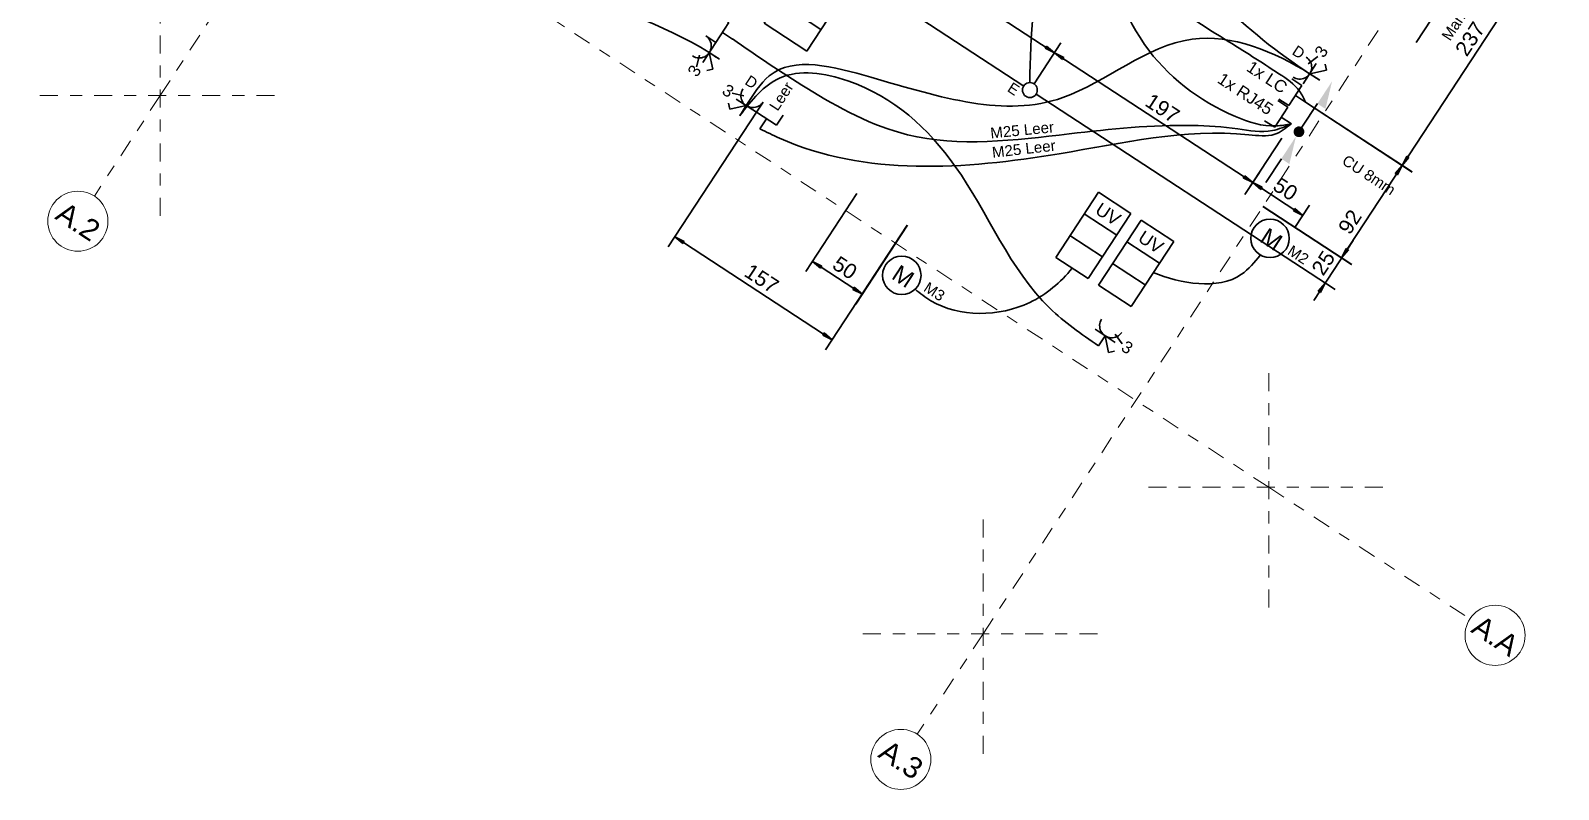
# Model space of a CAD drawing. Header units: metres. Extents: x 2696276 to 2696381, y 1245119 to 1245220.
# Drawn here: x 2696286.03 to 2696298.74, y 1245153.23 to 1245159.55 of the extents above; entities that cross this region are included whole.
import ezdxf
from ezdxf.lldxf.tags import DXFTag

# ---------------------------------------------------------------- set-up
doc = ezdxf.new("R2010")
doc.units = ezdxf.units.M
doc.header["$PDMODE"] = 2
doc.header["$PDSIZE"] = -2
doc.linetypes.add('000_hbf_Strichpunkt 3_1_1mm Achsen', pattern=[0.25, 0.15, -0.05, 0, -0.05])
for name, color, linetype, lineweight, true_color in [('008_232.1__Erdungen u. Schutzpotenzialausgleich', 1, 'Continuous', 35, 0xff0000), ('011_232.51_Lichtinstallationen allgemein', 150, 'Continuous', 35, 0x0080ff), ('011_232.51_Lichtinstallationen allgemein_Bodenltg', 150, 'STRICHLINIE', 35, 0x0080ff), ('011_232.51_Lichtinstallationen allgemein_Deckenltg', 150, 'Continuous', 35, 0x0080ff), ('014_232.62_Storeninstallationen', 1, 'Continuous', 35, 0xff0000), ('014_232.62_Storeninstallationen_Deckenltg', 1, 'Continuous', 35, 0xff0000), ('016_232.70_HLKS-Installation', 5, 'Continuous', 35, 0x0000ff), ('018_233.01_Innenleuchten', 150, 'Continuous', 35, 0x0080ff), ('032_236.0__Telekommunikationsinstallationen', 3, 'Continuous', 35, 0x00ff00), ('032_236.0__Telekommunikationsinstallationen_Deckenltg', 3, 'Continuous', 35, 0x00ff00), ('035_236.3__UKV-Installationen', 24, 'Continuous', 35, 0x993300), ('035_236.3__UKV-Installationen_Bodenltg', 24, 'STRICHLINIE', 35, 0x993300), ('035_236.3__UKV-Installationen_Deckenltg', 24, 'Continuous', 35, 0x993300)]:
    doc.layers.add(name, color=color, linetype=linetype, lineweight=lineweight, true_color=true_color)
doc.layers.add('1_M01_Achsen.V', color=7, linetype='Continuous')
doc.layers.add('X_Mass', color=7, linetype='Continuous', lineweight=35)
doc.layers.add('X_Mass_Sperrzonen', color=7, linetype='Continuous', lineweight=35)
doc.styles.add('ERSTELLTER_STIL_2', font='arial.ttf')
doc.styles.get("Standard").update_dxf_attribs({"font": 'arial.ttf'})
tags = doc.linetypes.add('STRICHLINIE', pattern=[19.05, 12.7, -6.35]).pattern_tags.tags
tags[6:7] = [DXFTag(74, 4), DXFTag(75, 0), DXFTag(340, '0'), DXFTag(46, 0.0), DXFTag(50, 0.0), DXFTag(44, 0.0), DXFTag(45, 0.0)]
tags[4:5] = [DXFTag(74, 4), DXFTag(75, 0), DXFTag(340, '0'), DXFTag(46, 0.0), DXFTag(50, 0.0), DXFTag(44, 0.0), DXFTag(45, 0.0)]
tags = doc.linetypes.add('STRICHPUNKT2', pattern=[12.7, 6.35, -3.175, 0, -3.175]).pattern_tags.tags
tags[10:11] = [DXFTag(74, 4), DXFTag(75, 0), DXFTag(340, '0'), DXFTag(46, 0.0), DXFTag(50, 0.0), DXFTag(44, 0.0), DXFTag(45, 0.0)]
tags[8:9] = [DXFTag(74, 4), DXFTag(75, 0), DXFTag(340, '0'), DXFTag(46, 0.0), DXFTag(50, 0.0), DXFTag(44, 0.0), DXFTag(45, 0.0)]
tags[6:7] = [DXFTag(74, 4), DXFTag(75, 0), DXFTag(340, '0'), DXFTag(46, 0.0), DXFTag(50, 0.0), DXFTag(44, 0.0), DXFTag(45, 0.0)]
tags[4:5] = [DXFTag(74, 4), DXFTag(75, 0), DXFTag(340, '0'), DXFTag(46, 0.0), DXFTag(50, 0.0), DXFTag(44, 0.0), DXFTag(45, 0.0)]

# ---------------------------------------------------------------- blocks, each defined once
blk = doc.blocks.new('0_Leitung_ durchgehend-A0S2JC8U73', base_point=(818.4, -1071.9))
at = {"lineweight": -2}
blk.add_hatch(color=0, dxfattribs=at).paths.add_polyline_path([(819.7, -1024.8), (819, -1023.8), (818.6, -1022.8), (818.4, -1021.6), (818.6, -1020.4), (819, -1019.4), (819.7, -1018.4), (820.7, -1017.7), (821.7, -1017.3), (822.9, -1017.1), (824.1, -1017.3), (825.1, -1017.7), (826.1, -1018.4), (826.8, -1019.4), (827.2, -1020.4), (827.4, -1021.6), (827.2, -1022.8), (826.8, -1023.8), (826.1, -1024.8), (825.1, -1025.5), (824.1, -1025.9), (822.9, -1026.1), (821.7, -1025.9), (820.7, -1025.5)])
at = {"color": 0, "lineweight": -2}
for p, q in [((822.9, -993.6), (822.9, -1017.1)), ((822.9, -1048.4), (822.9, -1071.9))]:
    blk.add_line(p, q, dxfattribs=at)
for points in [[(822.9, -993.6), (822.9, -971.3), (830.9, -993.6)], [(830.9, -1048.4), (822.9, -1048.4), (822.9, -1026.1)]]:
    blk.add_solid(points, dxfattribs=at)
blk = doc.blocks.new('0_232.51_Lichtinstallationen allgemein_Deckenltg-A0S2JC9Q73', base_point=(407.9, -1110))
at = {"color": 0, "linetype": 'ByBlock', "lineweight": -2, "ltscale": 0.35}
blk.add_open_spline([(407.9, -536.8), (411, -536.5), (437.7, -534.2), (504.4, -564.8), (529.6, -688.1), (526.1, -834.4), (544.6, -989.9), (591.7, -1077.2), (613.3, -1110)], degree=3, knots=[0, 0, 0, 0, 9.381927, 80.429612, 191.959883, 355.599122, 531.843849, 649.501444, 649.501444, 649.501444, 649.501444], dxfattribs=at)
blk = doc.blocks.new('Maß-A0S2JCA473', base_point=(813.9, -1090))
at = {"color": 0, "linetype": 'ByBlock', "lineweight": -2, "ltscale": 0.35}
for p, q in [((920, -998), (813.9, -998)), ((908.9, -1006.7), (910, -998)), ((910, -998), (910, -1090)), ((910, -998), (911.1, -1006.7)), ((911.1, -1006.7), (908.9, -1006.7)), ((920, -1090), (831.9, -1090)), ((910, -1090), (908.9, -1081.4)), ((908.9, -1081.4), (911.1, -1081.4)), ((911.1, -1081.4), (910, -1090))]:
    blk.add_line(p, q, dxfattribs=at)
for points in [[(910, -998), (911.1, -1006.7), (908.9, -1006.7)], [(910, -1090), (908.9, -1081.4), (911.1, -1081.4)]]:
    blk.add_solid(points, dxfattribs=at)
at = {"color": 0, "linetype": 'ByBlock', "lineweight": -2, "ltscale": 0.35, "insert": (893.1, -1070.8), "char_height": 12.5, "attachment_point": 1, "rotation": 90}
blk.add_mtext('{\\fArial;92}', dxfattribs=at)
blk = doc.blocks.new('0_232.62_Storeninstallationen_Deckenltg-A0S2JCB473', base_point=(627.5, -1307))
at = {"color": 0, "linetype": 'ByBlock', "lineweight": -2, "ltscale": 0.35}
blk.add_open_spline([(627.5, -1306.1), (632.9, -1306.6), (665.7, -1309.5), (713.9, -1276.8), (725.6, -1234.9), (727.2, -1219.9)], degree=3, knots=[0, 0, 0, 0, 16.412151, 98.467851, 143.947162, 143.947162, 143.947162, 143.947162], dxfattribs=at)
blk = doc.blocks.new('1xRJ45-Steckdose_ UP-A0S2JCC473', base_point=(436.4, -1265))
at = {"color": 0, "lineweight": -2}
for p, q in [((436.4, -1255), (436.4, -1245)), ((456.4, -1245), (456.4, -1255)), ((456.4, -1255), (436.4, -1255)), ((446.4, -1255), (446.4, -1265))]:
    blk.add_line(p, q, dxfattribs=at)
blk = doc.blocks.new('0_236.3_UKV-Installationen_Deckenltg-A0S2JCEQ73', base_point=(386.4, -1216.4))
at = {"color": 0, "linetype": 'ByBlock', "lineweight": -2, "ltscale": 0.35}
blk.add_open_spline([(386.4, -1215), (411, -1215.6), (466.2, -1216.9), (569.2, -1208.1), (656.2, -1133.8), (726.9, -1075.7), (775.8, -1048.3), (802.6, -1037.4), (810.9, -1024.3), (813.9, -1019.5)], degree=3, knots=[0, 0, 0, 0, 74.088618, 166.332949, 300.982455, 403.886446, 441.378258, 470.355332, 487.039004, 487.039004, 487.039004, 487.039004], dxfattribs=at)
blk = doc.blocks.new('1xRJ45-Steckdose_ UP-A0S2JCHA73', base_point=(742.7, -1029.5))
at = {"color": 0, "lineweight": -2}
for p, q in [((803.9, -1009.5), (793.9, -1009.5)), ((803.9, -1029.5), (803.9, -1009.5)), ((803.9, -1019.5), (813.9, -1019.5)), ((793.9, -1029.5), (803.9, -1029.5))]:
    blk.add_line(p, q, dxfattribs=at)
at = {"color": 0, "lineweight": -2, "insert": (742.7, -1014.5), "char_height": 10, "attachment_point": 1}
blk.add_mtext('{\\fArial;1x RJ45}', dxfattribs=at)
blk = doc.blocks.new('0_232.51_Lichtinstallationen allgemein_Deckenltg-A0S2JCI273', base_point=(426.4, -1265))
at = {"color": 0, "linetype": 'ByBlock', "lineweight": -2, "ltscale": 0.35}
blk.add_open_spline([(813.9, -976.3), (810.6, -976.3), (773.4, -976), (687.2, -992.6), (650.6, -1135.6), (531.2, -1168), (424.6, -1202.6), (426.5, -1248.1), (426.4, -1261.7), (426.4, -1265)], degree=3, knots=[0, 0, 0, 0, 10, 111.915775, 229.74119, 390.279864, 474.896983, 506.195249, 516.195249, 516.195249, 516.195249, 516.195249], dxfattribs=at)
blk = doc.blocks.new('0_232.62_Storeninstallationen_Deckenltg-A0S2JCJ473', base_point=(785.6, -1185.9))
at = {"color": 0, "linetype": 'ByBlock', "lineweight": -2, "ltscale": 0.35}
blk.add_open_spline([(852.2, -1125), (851.4, -1132.7), (847.9, -1165.3), (809.6, -1181.3), (785.6, -1185.9)], degree=3, knots=[0, 0, 0, 0, 22.483647, 95.824527, 95.824527, 95.824527, 95.824527], dxfattribs=at)
blk = doc.blocks.new('0_232.51_Lichtinstallationen allgemein_Deckenltg-A0S2JCJI73', base_point=(407.9, -976.3))
at = {"color": 0, "linetype": 'ByBlock', "lineweight": -2, "ltscale": 0.35}
blk.add_open_spline([(407.9, -535.6), (409.6, -535.2), (422.4, -532.9), (446.7, -534.8), (482.8, -552.4), (527, -602), (532.2, -681.8), (543.1, -766.3), (541.2, -857.1), (635.8, -960.1), (744, -976.5), (810.6, -976.3), (813.9, -976.3)], degree=3, knots=[0, 0, 0, 0, 5.369645, 38.914723, 70.75679, 123.945783, 229.327886, 298.919601, 383.401963, 491.847924, 681.811449, 691.811449, 691.811449, 691.811449, 691.811449], dxfattribs=at)
blk = doc.blocks.new('Steckdose T13_ UP_ 3-fach_ geschaltet-A0S2JCLC73', base_point=(770.9, -1262))
at = {"color": 0, "lineweight": -2}
for p, q in [((770.9, -1252), (790.9, -1252)), ((780.9, -1252), (780.9, -1262)), ((780.9, -1252), (790.9, -1262)), ((787.1, -1246.3), (796.5, -1249.7)), ((790.9, -1262), (794.4, -1258.5))]:
    blk.add_line(p, q, dxfattribs=at)
blk.add_ellipse((780.9, -1242), major_axis=(-10, 0), ratio=1, start_param=0, end_param=3.141593, dxfattribs=at)
at = {"color": 0, "lineweight": -2, "insert": (797.7, -1244.9), "char_height": 10, "attachment_point": 1}
blk.add_mtext('{\\fArial;3}', dxfattribs=at)
blk = doc.blocks.new('Maß-A0S2JCO873', base_point=(813.9, -1090))
at = {"color": 7, "linetype": 'ByBlock', "lineweight": -2, "ltscale": 0.35, "true_color": 0xffffff}
for p, q in [((813.9, -1068), (813.9, -1090)), ((813.9, -1078), (822.6, -1076.9)), ((813.9, -1078), (863.7, -1078)), ((822.6, -1079.1), (813.9, -1078)), ((822.6, -1076.9), (822.6, -1079.1)), ((855, -1079.1), (855, -1076.9)), ((855, -1076.9), (863.7, -1078)), ((863.7, -1078), (855, -1079.1)), ((863.7, -1068), (863.7, -1090))]:
    blk.add_line(p, q, dxfattribs=at)
for points in [[(813.9, -1078), (822.6, -1076.9), (822.6, -1079.1)], [(863.7, -1078), (855, -1079.1), (855, -1076.9)]]:
    blk.add_solid(points, dxfattribs=at)
at = {"color": 7, "linetype": 'ByBlock', "lineweight": -2, "ltscale": 0.35, "true_color": 0xffffff, "insert": (829.9, -1061.3), "char_height": 12.5, "attachment_point": 1}
blk.add_mtext('{\\fArial;50}', dxfattribs=at)
blk = doc.blocks.new('0_232.62_Storeninstallationen_Deckenltg-A0S2JCOO73', base_point=(218.4, -1216.6))
at = {"color": 0, "linetype": 'ByBlock', "lineweight": -2, "ltscale": 0.35}
blk.add_open_spline([(356.9, -1010.3), (360.1, -1016.1), (390.4, -1070.1), (353.4, -1200.5), (254.3, -1217.8), (218.4, -1216.6)], degree=3, knots=[0, 0, 0, 0, 19.786637, 185.742853, 293.546133, 293.546133, 293.546133, 293.546133], dxfattribs=at)
blk = doc.blocks.new('Maß-A0S2JCP073', base_point=(491.3, -998))
at = {"color": 0, "linetype": 'ByBlock', "lineweight": -2, "ltscale": 0.35}
for p, q in [((920, -761), (491.3, -761)), ((908.9, -769.7), (910, -761)), ((910, -998), (910, -761)), ((910, -761), (911.1, -769.7)), ((911.1, -769.7), (908.9, -769.7)), ((910, -998), (908.9, -989.4)), ((908.9, -989.4), (911.1, -989.4)), ((911.1, -989.4), (910, -998)), ((920, -998), (813.9, -998))]:
    blk.add_line(p, q, dxfattribs=at)
for points in [[(910, -761), (911.1, -769.7), (908.9, -769.7)], [(910, -998), (908.9, -989.4), (911.1, -989.4)]]:
    blk.add_solid(points, dxfattribs=at)
at = {"color": 0, "linetype": 'ByBlock', "lineweight": -2, "ltscale": 0.35, "insert": (893.3, -893.5), "char_height": 12.5, "attachment_point": 1, "rotation": 90}
blk.add_mtext('{\\fArial;237}', dxfattribs=at)
blk = doc.blocks.new('1xRJ45-Steckdose_ UP-A0S2JCPW73', base_point=(366.4, -1225))
at = {"color": 0, "lineweight": -2}
for p, q in [((376.4, -1205), (366.4, -1205)), ((376.4, -1225), (376.4, -1205)), ((376.4, -1215), (386.4, -1215)), ((366.4, -1225), (376.4, -1225))]:
    blk.add_line(p, q, dxfattribs=at)
blk = doc.blocks.new('0_232.51_Lichtinstallationen allgemein_Bodenltg-A0S2JCQ273', base_point=(426.4, -1265))
at = {"color": 0, "lineweight": -2}
blk.add_open_spline([(780.9, -1262), (763.7, -1261.6), (698.7, -1259.8), (611.7, -1196.1), (505.7, -1178.4), (431, -1212.8), (427.8, -1248.9), (426.4, -1265)], degree=3, knots=[0, 0, 0, 0, 51.007026, 192.939211, 307.228317, 363.960007, 409.59847, 409.59847, 409.59847, 409.59847], dxfattribs=at)
blk = doc.blocks.new('0_236.3_UKV-Installationen_Deckenltg-A0S2JCQW73', base_point=(446.4, -1265))
at = {"color": 0, "linetype": 'ByBlock', "lineweight": -2, "ltscale": 0.35}
blk.add_open_spline([(813.9, -1019.5), (812.1, -1024.9), (808, -1037.3), (745.4, -1066.9), (653.8, -1165), (535.6, -1254.4), (452.4, -1264.3), (446.4, -1265)], degree=3, knots=[0, 0, 0, 0, 16.25826, 37.75867, 196.377178, 429.357857, 447.368199, 447.368199, 447.368199, 447.368199], dxfattribs=at)
blk = doc.blocks.new('Gruppenzuleitung-A0S2JCRE73', base_point=(753.2, -1219.9))
at = {"color": 0, "linetype": 'ByBlock', "lineweight": -2, "ltscale": 0.35}
for p, q in [((785.6, -1155.1), (753.2, -1155.1)), ((753.2, -1155.1), (753.2, -1219.9)), ((785.6, -1219.9), (785.6, -1155.1)), ((753.2, -1176.7), (785.6, -1176.7)), ((753.2, -1198.3), (785.6, -1198.3)), ((753.2, -1219.9), (785.6, -1219.9))]:
    blk.add_line(p, q, dxfattribs=at)
at = {"color": 0, "linetype": 'ByBlock', "lineweight": -2, "ltscale": 0.35, "insert": (759.6, -1160.5), "char_height": 10.8, "attachment_point": 1}
blk.add_mtext('{\\fArial;UV}', dxfattribs=at)
blk = doc.blocks.new('Motor allgemein-A0S2JCXI73', base_point=(835.4, -1125))
at = {"color": 0, "lineweight": -2}
blk.add_circle((851.4, -1109), 16, dxfattribs=at)
at = {"color": 0, "lineweight": -2, "insert": (844.7, -1102), "char_height": 14, "attachment_point": 1}
blk.add_mtext('{\\fArial;M}', dxfattribs=at)
blk = doc.blocks.new('Gruppenzuleitung-A0S2JCXK73', base_point=(710.9, -1219.9))
at = {"color": 0, "linetype": 'ByBlock', "lineweight": -2, "ltscale": 0.35}
for p, q in [((743.2, -1155.1), (710.9, -1155.1)), ((710.9, -1155.1), (710.9, -1219.9)), ((743.2, -1219.9), (743.2, -1155.1)), ((710.9, -1176.7), (743.2, -1176.7)), ((710.9, -1198.3), (743.2, -1198.3)), ((710.9, -1219.9), (743.2, -1219.9))]:
    blk.add_line(p, q, dxfattribs=at)
at = {"color": 0, "linetype": 'ByBlock', "lineweight": -2, "ltscale": 0.35, "insert": (717.2, -1160.5), "char_height": 10.8, "attachment_point": 1}
blk.add_mtext('{\\fArial;UV}', dxfattribs=at)
blk = doc.blocks.new('Steckdose T13_ UP_ 3-fach_ geschaltet-A0S2JCY073', base_point=(366.4, -1258.4))
at = {"color": 0, "lineweight": -2}
for p, q in [((376.4, -1225), (376.4, -1245)), ((370.7, -1241.2), (374.1, -1250.7)), ((376.4, -1235), (386.4, -1235)), ((376.4, -1235), (386.4, -1245)), ((386.4, -1245), (382.8, -1248.6))]:
    blk.add_line(p, q, dxfattribs=at)
blk.add_ellipse((366.4, -1235), major_axis=(0, -10), ratio=1, start_param=0, end_param=3.141593, dxfattribs=at)
at = {"color": 0, "lineweight": -2, "insert": (369.3, -1258.4), "char_height": 10, "attachment_point": 1, "rotation": 90}
blk.add_mtext('{\\fArial;3}', dxfattribs=at)
blk = doc.blocks.new('0_232.51_Lichtinstallationen allgemein_Bodenltg-A0S2JD1473', base_point=(56.4, -1265))
at = {"color": 0, "lineweight": -2}
blk.add_open_spline([(56.4, -1265), (73.9, -1261.7), (110.8, -1254.7), (172.4, -1255.2), (262.3, -1258), (333.9, -1234.7), (383.1, -1235), (386.4, -1235)], degree=3, knots=[0, 0, 0, 0, 53.271058, 112.329165, 184.503629, 322.04782, 332.04782, 332.04782, 332.04782, 332.04782], dxfattribs=at)
blk = doc.blocks.new('Maß-A0S2JD1O73', base_point=(622.9, -1132.5))
at = {"color": 0, "linetype": 'ByBlock', "lineweight": -2, "ltscale": 0.35}
for p, q in [((910, -1132.5), (910, -1072.7)), ((920, -1090), (831.9, -1090)), ((910, -1090), (908.9, -1081.4)), ((908.9, -1081.4), (911.1, -1081.4)), ((911.1, -1081.4), (910, -1090)), ((920, -1115.1), (622.9, -1115.1)), ((908.9, -1123.8), (910, -1115.1)), ((910, -1115.1), (911.1, -1123.8)), ((911.1, -1123.8), (908.9, -1123.8))]:
    blk.add_line(p, q, dxfattribs=at)
for points in [[(910, -1090), (908.9, -1081.4), (911.1, -1081.4)], [(910, -1115.1), (911.1, -1123.8), (908.9, -1123.8)]]:
    blk.add_solid(points, dxfattribs=at)
at = {"color": 0, "linetype": 'ByBlock', "lineweight": -2, "ltscale": 0.35, "insert": (893.3, -1111.7), "char_height": 12.5, "attachment_point": 1, "rotation": 90}
blk.add_mtext('{\\fArial;25}', dxfattribs=at)
blk = doc.blocks.new('Gruppenzuleitung-A0S2JD2Q73', base_point=(401.1, -1189.7))
at = {"color": 0, "lineweight": -2}
for p, q in [((443.5, -1124.9), (401.1, -1124.9)), ((401.1, -1124.9), (401.1, -1189.7)), ((443.5, -1189.7), (443.5, -1124.9)), ((401.1, -1146.5), (443.5, -1146.5)), ((401.1, -1168.1), (443.5, -1168.1)), ((401.1, -1189.7), (443.5, -1189.7))]:
    blk.add_line(p, q, dxfattribs=at)
at = {"color": 0, "lineweight": -2, "insert": (407.4, -1130.3), "char_height": 10.8, "attachment_point": 1}
blk.add_mtext('{\\fArial;BHV}', dxfattribs=at)
blk = doc.blocks.new('Maß-A0S2JD3U73', base_point=(813.9, -906))
at = {"color": 7, "linetype": 'ByBlock', "lineweight": -2, "ltscale": 0.35, "true_color": 0xffffff}
for p, q in [((813.9, -826.5), (813.9, -906)), ((813.9, -836.5), (822.6, -835.4)), ((813.9, -836.5), (863.7, -836.5)), ((822.6, -837.6), (813.9, -836.5)), ((822.6, -835.4), (822.6, -837.6)), ((855, -837.6), (855, -835.4)), ((855, -835.4), (863.7, -836.5)), ((863.7, -836.5), (855, -837.6)), ((863.7, -826.5), (863.7, -906))]:
    blk.add_line(p, q, dxfattribs=at)
for points in [[(813.9, -836.5), (822.6, -835.4), (822.6, -837.6)], [(863.7, -836.5), (855, -837.6), (855, -835.4)]]:
    blk.add_solid(points, dxfattribs=at)
at = {"color": 7, "linetype": 'ByBlock', "lineweight": -2, "ltscale": 0.35, "true_color": 0xffffff, "insert": (829.9, -819.8), "char_height": 12.5, "attachment_point": 1}
blk.add_mtext('{\\fArial;50}', dxfattribs=at)
blk = doc.blocks.new('Motor allgemein-A0S2JD9473', base_point=(595.9, -1318.5))
at = {"color": 0, "lineweight": -2}
blk.add_circle((611.9, -1302.5), 16, dxfattribs=at)
at = {"color": 0, "lineweight": -2, "insert": (605.2, -1295.5), "char_height": 14, "attachment_point": 1}
blk.add_mtext('{\\fArial;M}', dxfattribs=at)
blk = doc.blocks.new('Maß-A0S2JDA073', base_point=(436.4, -1389))
at = {"color": 0, "linetype": 'ByBlock', "lineweight": -2, "ltscale": 0.35}
for p, q in [((436.4, -1389), (436.4, -1255)), ((592.9, -1389), (592.9, -1265)), ((436.4, -1379), (445.1, -1377.9)), ((445.1, -1380.1), (436.4, -1379)), ((436.4, -1379), (592.9, -1379)), ((445.1, -1377.9), (445.1, -1380.1)), ((584.2, -1380.1), (584.2, -1377.9)), ((584.2, -1377.9), (592.9, -1379)), ((592.9, -1379), (584.2, -1380.1))]:
    blk.add_line(p, q, dxfattribs=at)
for points in [[(436.4, -1379), (445.1, -1377.9), (445.1, -1380.1)], [(592.9, -1379), (584.2, -1380.1), (584.2, -1377.9)]]:
    blk.add_solid(points, dxfattribs=at)
at = {"color": 0, "linetype": 'ByBlock', "lineweight": -2, "ltscale": 0.35, "insert": (501.4, -1362.3), "char_height": 12.5, "attachment_point": 1}
blk.add_mtext('{\\fArial;157}', dxfattribs=at)
blk = doc.blocks.new('0_032_236.0__Telekommunikationsinstallationen_Deckenltg-A0S2JDHI73', base_point=(645.6, -998))
at = {"color": 0, "linetype": 'ByBlock', "lineweight": -2, "ltscale": 0.35}
blk.add_open_spline([(646.7, -830.6), (645.9, -856.2), (649, -901), (639.3, -994.9), (725.8, -990.5), (771.5, -990.3), (801.6, -990.3), (810.9, -996.2), (813.9, -998)], degree=3, knots=[0, 0, 0, 0, 76.773278, 148.092176, 222.620158, 275.54404, 298.100824, 308.45535, 308.45535, 308.45535, 308.45535], dxfattribs=at)
blk = doc.blocks.new('Steckdose T13_ UP_ 3-fach_ geschaltet-A0S2JDKG73', base_point=(793.9, -986.3))
at = {"color": 0, "lineweight": -2}
for p, q in [((798.2, -970.1), (801.6, -960.7)), ((813.9, -966.3), (810.3, -962.8)), ((803.9, -986.3), (803.9, -966.3)), ((803.9, -976.3), (813.9, -966.3)), ((803.9, -976.3), (813.9, -976.3))]:
    blk.add_line(p, q, dxfattribs=at)
blk.add_ellipse((793.9, -976.3), major_axis=(0, -10), ratio=1, start_param=0, end_param=3.141593, dxfattribs=at)
at = {"color": 0, "lineweight": -2, "insert": (796.8, -959.5), "char_height": 10, "attachment_point": 1, "rotation": 90}
blk.add_mtext('{\\fArial;3}', dxfattribs=at)
blk = doc.blocks.new('Maß-A0S2JDLU73', base_point=(543.2, -1343.5))
at = {"color": 7, "linetype": 'ByBlock', "lineweight": -2, "ltscale": 0.35, "true_color": 0xffffff}
for p, q in [((543.2, -1343.5), (543.2, -1265.9)), ((592.9, -1343.5), (592.9, -1265)), ((543.2, -1333.5), (551.9, -1332.4)), ((592.9, -1333.5), (543.2, -1333.5)), ((551.9, -1334.6), (543.2, -1333.5)), ((551.9, -1332.4), (551.9, -1334.6)), ((584.2, -1334.6), (584.2, -1332.4)), ((584.2, -1332.4), (592.9, -1333.5)), ((592.9, -1333.5), (584.2, -1334.6))]:
    blk.add_line(p, q, dxfattribs=at)
for points in [[(543.2, -1333.5), (551.9, -1332.4), (551.9, -1334.6)], [(592.9, -1333.5), (584.2, -1334.6), (584.2, -1332.4)]]:
    blk.add_solid(points, dxfattribs=at)
at = {"color": 7, "linetype": 'ByBlock', "lineweight": -2, "ltscale": 0.35, "true_color": 0xffffff, "insert": (559.1, -1316.8), "char_height": 12.5, "attachment_point": 1}
blk.add_mtext('{\\fArial;50}', dxfattribs=at)
blk = doc.blocks.new('Deckenlampendübel-A0S2JDSS73', base_point=(610.6, -1121.3))
at = {"color": 0, "lineweight": -2}
blk.add_circle((616.7, -1115.1), 6.19, dxfattribs=at)
blk = doc.blocks.new('1xOTO-Steckdose_ UP-A0S2JDW473', base_point=(757.5, -1008))
at = {"color": 0, "lineweight": -2}
for p, q in [((793.9, -988), (803.9, -988)), ((803.9, -988), (803.9, -1008)), ((803.9, -998), (813.9, -998)), ((803.9, -1008), (793.9, -1008))]:
    blk.add_line(p, q, dxfattribs=at)
at = {"color": 0, "lineweight": -2, "insert": (757.5, -993), "char_height": 10, "attachment_point": 1}
blk.add_mtext('{\\fArial;1x LC}', dxfattribs=at)
blk = doc.blocks.new('Steckdose T13_ UP_ 3-fach_ geschaltet-A0S2JDXU73', base_point=(403.1, -1265))
at = {"color": 0, "lineweight": -2}
for p, q in [((420.2, -1249.3), (410.8, -1252.7)), ((436.4, -1255), (416.4, -1255)), ((426.4, -1255), (416.4, -1265)), ((426.4, -1255), (426.4, -1265)), ((416.4, -1265), (412.8, -1261.5))]:
    blk.add_line(p, q, dxfattribs=at)
blk.add_ellipse((426.4, -1245), major_axis=(-10, 0), ratio=1, start_param=0, end_param=3.141593, dxfattribs=at)
at = {"color": 0, "lineweight": -2, "insert": (403.1, -1247.9), "char_height": 10, "attachment_point": 1}
blk.add_mtext('{\\fArial;3}', dxfattribs=at)
blk = doc.blocks.new('Maß-A0S2JDZS73', base_point=(292.4, -1108.9))
at = {"color": 0, "linetype": 'ByBlock', "lineweight": -2, "ltscale": 0.35}
for p, q in [((485.1, -1088), (485.1, -767.2)), ((292.4, -1088), (292.4, -1017)), ((813.9, -1088), (813.9, -1034)), ((292.4, -1078), (301.1, -1076.9)), ((301.1, -1079.1), (292.4, -1078)), ((292.4, -1078), (813.9, -1078)), ((301.1, -1076.9), (301.1, -1079.1)), ((476.5, -1079.1), (476.5, -1076.9)), ((476.5, -1076.9), (485.1, -1078)), ((485.1, -1078), (476.5, -1079.1)), ((485.1, -1078), (493.8, -1076.9)), ((493.8, -1079.1), (485.1, -1078)), ((493.8, -1076.9), (493.8, -1079.1)), ((608.1, -1079.1), (608.1, -1076.9)), ((608.1, -1076.9), (616.7, -1078)), ((616.7, -1078), (608.1, -1079.1)), ((616.7, -1068), (616.7, -1108.9)), ((616.7, -1078), (625.4, -1076.9)), ((625.4, -1079.1), (616.7, -1078)), ((625.4, -1076.9), (625.4, -1079.1)), ((805.2, -1079.1), (805.2, -1076.9)), ((805.2, -1076.9), (813.9, -1078)), ((813.9, -1078), (805.2, -1079.1))]:
    blk.add_line(p, q, dxfattribs=at)
for points in [[(292.4, -1078), (301.1, -1076.9), (301.1, -1079.1)], [(485.1, -1078), (476.5, -1079.1), (476.5, -1076.9)], [(485.1, -1078), (493.8, -1076.9), (493.8, -1079.1)], [(616.7, -1078), (608.1, -1079.1), (608.1, -1076.9)], [(616.7, -1078), (625.4, -1076.9), (625.4, -1079.1)], [(813.9, -1078), (805.2, -1079.1), (805.2, -1076.9)]]:
    blk.add_solid(points, dxfattribs=at)
at = {"color": 0, "linetype": 'ByBlock', "lineweight": -2, "ltscale": 0.35, "char_height": 12.5, "attachment_point": 1}
for s, insert in [('{\\fArial;193}', (323.4, -1061)), ('{\\fArial;132}', (522.1, -1061.1)), ('{\\fArial;197}', (702.7, -1061.1))]:
    blk.add_mtext(s, dxfattribs=dict(at, insert=insert))
blk = doc.blocks.new('0_236.3_UKV-Installationen_Deckenltg-A0S2JE0473', base_point=(543.9, -1043))
at = {"color": 0, "linetype": 'ByBlock', "lineweight": -2, "ltscale": 0.35}
blk.add_open_spline([(543.9, -581), (553.5, -628.5), (578.9, -753.4), (546, -936.3), (669.5, -1040.7), (751, -1046.5), (799.3, -1033.6), (810.8, -1022.5), (813.9, -1019.5)], degree=3, knots=[0, 0, 0, 0, 146.645528, 386.058019, 491.239146, 587.804466, 622.505831, 635.369192, 635.369192, 635.369192, 635.369192], dxfattribs=at)
blk = doc.blocks.new('A$C4181af03')
at = {"layer": '1_M01_Achsen.V', "color": 62, "linetype": '000_hbf_Strichpunkt 3_1_1mm Achsen', "lineweight": 13, "true_color": 0x8cbb26}
for p, q in [((0.139, 17.85), (0.139, -15.15)), ((0.139, 17.85), (0.139, -15.15)), ((0.139, -15.15), (0.139, -16.15)), ((0.139, -15.15), (0.139, -16.15))]:
    blk.add_line(p, q, dxfattribs=at)
at = {"layer": '1_M01_Achsen.V', "color": 7, "linetype": '000_hbf_Strichpunkt 3_1_1mm Achsen', "lineweight": 13}
for p, q in [((8.319, 17.85), (8.319, -15.15)), ((8.319, 17.85), (8.319, -15.15)), ((9.639, -12.83), (-9.361, -12.83)), ((9.639, -12.83), (-9.361, -12.83)), ((9.639, -12.83), (11.639, -12.83)), ((9.639, -12.83), (11.639, -12.83)), ((8.319, -15.15), (8.319, -16.15)), ((8.319, -15.15), (8.319, -16.15))]:
    blk.add_line(p, q, dxfattribs=at)
at = {"layer": '1_M01_Achsen.V', "color": 7, "linetype": 'Continuous', "lineweight": 13}
for centre in [(11.889, -12.83), (11.889, -12.83), (8.319, -16.4), (8.319, -16.4)]:
    blk.add_circle(centre, 0.25, dxfattribs=at)
at = {"layer": '1_M01_Achsen.V', "color": 62, "linetype": 'Continuous', "lineweight": 13, "true_color": 0x8cbb26}
blk.add_circle((0.139, -16.4), 0.25, dxfattribs=at)
blk.add_circle((0.139, -16.4), 0.25, dxfattribs=at)
at = {"layer": '1_M01_Achsen.V', "color": 7, "linetype": '000_hbf_Strichpunkt 3_1_1mm Achsen', "lineweight": 13}
for p in [(9.639, -12.83), (9.639, -12.83), (9.639, -12.83), (9.639, -12.83), (8.319, -15.15), (8.319, -15.15), (8.319, -15.15), (8.319, -15.15)]:
    blk.add_point(p, dxfattribs=at)
at = {"layer": '1_M01_Achsen.V', "color": 62, "linetype": '000_hbf_Strichpunkt 3_1_1mm Achsen', "lineweight": 13, "true_color": 0x8cbb26}
blk.add_point((0.139, -15.15), dxfattribs=at)
blk.add_point((0.139, -15.15), dxfattribs=at)
blk.add_point((0.139, -15.15), dxfattribs=at)
blk.add_point((0.139, -15.15), dxfattribs=at)
at = {"layer": '1_M01_Achsen.V', "color": 7, "lineweight": 13, "char_height": 0.175, "attachment_point": 1, "style": 'ERSTELLTER_STIL_2'}
for s, insert in [('\\A1;\\pt0;{\\fArial|b0|i0|c0|p34;A.A}', (11.696, -12.743)), ('\\A1;\\pt0;{\\fArial|b0|i0|c0|p34;A.A}', (11.696, -12.743)), ('\\A1;\\pt0;{\\fArial|b0|i0|c0|p34;A.2}', (-0.041, -16.313)), ('\\A1;\\pt0;{\\fArial|b0|i0|c0|p34;A.2}', (-0.041, -16.313)), ('\\A1;\\pt0;{\\fArial|b0|i0|c0|p34;A.3}', (8.139, -16.313)), ('\\A1;\\pt0;{\\fArial|b0|i0|c0|p34;A.3}', (8.139, -16.313))]:
    blk.add_mtext(s, dxfattribs=dict(at, insert=insert))
blk = doc.blocks.new('A$Ccc2696ef')
blk.add_blockref('A$C4181af03', (0, 0))

msp = doc.modelspace()

# ---------------------------------------------------------------- linework, layer by layer
at = {"layer": 'X_Mass', "linetype": 'STRICHPUNKT2', "ltscale": 0.35}
msp.add_line((2696294.292, 1245159.083), (2696291.101, 1245161.171), dxfattribs=at)

# ---------------------------------------------------------------- block references
at = {"rotation": 326.8000002754653}
msp.add_blockref('A$Ccc2696ef', (2696295.289, 1245171.757), dxfattribs=at)
at = {"layer": '008_232.1__Erdungen u. Schutzpotenzialausgleich', "linetype": 'Continuous', "ltscale": 0.35, "xscale": 0.01, "yscale": 0.01, "zscale": 0.01, "rotation": 326.8000002754653}
msp.add_blockref('0_Leitung_ durchgehend-A0S2JC8U73', (2696296.268, 1245158.306), dxfattribs=at)
at = {"layer": '011_232.51_Lichtinstallationen allgemein', "linetype": 'Continuous', "ltscale": 0.35, "xscale": 0.01, "yscale": 0.01, "zscale": 0.01, "rotation": 326.8000002754653}
for name, p in [('Steckdose T13_ UP_ 3-fach_ geschaltet-A0S2JCY073', (2696291.465, 1245159.221)), ('Steckdose T13_ UP_ 3-fach_ geschaltet-A0S2JDKG73', (2696296.532, 1245159.157)), ('Steckdose T13_ UP_ 3-fach_ geschaltet-A0S2JDXU73', (2696291.735, 1245158.964)), ('Steckdose T13_ UP_ 3-fach_ geschaltet-A0S2JCLC73', (2696294.83, 1245156.975))]:
    msp.add_blockref(name, p, dxfattribs=at)
at = {"layer": '011_232.51_Lichtinstallationen allgemein_Bodenltg', "linetype": 'STRICHLINIE', "ltscale": 0.35, "xscale": 0.01, "yscale": 0.01, "zscale": 0.01, "rotation": 326.8000002754653}
for name, p in [('0_232.51_Lichtinstallationen allgemein_Bodenltg-A0S2JD1473', (2696288.834, 1245160.863)), ('0_232.51_Lichtinstallationen allgemein_Bodenltg-A0S2JCQ273', (2696291.93, 1245158.837))]:
    msp.add_blockref(name, p, dxfattribs=at)
at = {"layer": '011_232.51_Lichtinstallationen allgemein_Deckenltg', "ltscale": 0.35, "xscale": 0.01, "yscale": 0.01, "zscale": 0.01, "rotation": 326.8000002754653}
for name, p in [('0_232.51_Lichtinstallationen allgemein_Deckenltg-A0S2JCJI73', (2696293.356, 1245161.354)), ('0_232.51_Lichtinstallationen allgemein_Deckenltg-A0S2JC9Q73', (2696292.625, 1245160.236)), ('0_232.51_Lichtinstallationen allgemein_Deckenltg-A0S2JCI273', (2696291.93, 1245158.837))]:
    msp.add_blockref(name, p, dxfattribs=at)
at = {"layer": '014_232.62_Storeninstallationen', "linetype": 'Continuous', "ltscale": 0.35, "xscale": 0.01, "yscale": 0.01, "zscale": 0.01, "rotation": 326.8000002754653}
for name, p in [('Motor allgemein-A0S2JCXI73', (2696296.119, 1245157.769)), ('Motor allgemein-A0S2JD9473', (2696293.056, 1245157.461))]:
    msp.add_blockref(name, p, dxfattribs=at)
at = {"layer": '014_232.62_Storeninstallationen_Deckenltg', "linetype": 'STRICHLINIE', "ltscale": 0.35, "xscale": 0.01, "yscale": 0.01, "zscale": 0.01, "rotation": 326.8000002754653}
msp.add_blockref('0_232.62_Storeninstallationen_Deckenltg-A0S2JCOO73', (2696290.456, 1245160.381), dxfattribs=at)
at = {"layer": '014_232.62_Storeninstallationen_Deckenltg', "ltscale": 0.35, "xscale": 0.01, "yscale": 0.01, "zscale": 0.01, "rotation": 326.8000002754653}
for name, p in [('0_232.62_Storeninstallationen_Deckenltg-A0S2JCB473', (2696293.383, 1245157.384)), ('Gruppenzuleitung-A0S2JCXK73', (2696294.558, 1245157.657)), ('Gruppenzuleitung-A0S2JCRE73', (2696294.913, 1245157.425)), ('0_232.62_Storeninstallationen_Deckenltg-A0S2JCJ473', (2696295.369, 1245157.532))]:
    msp.add_blockref(name, p, dxfattribs=at)
at = {"layer": '016_232.70_HLKS-Installation', "linetype": 'Continuous', "ltscale": 0.35, "xscale": 0.01, "yscale": 0.01, "zscale": 0.01, "rotation": 326.8000002754653}
msp.add_blockref('Gruppenzuleitung-A0S2JD2Q73', (2696292.132, 1245159.605), dxfattribs=at)
at = {"layer": '018_233.01_Innenleuchten', "linetype": 'Continuous', "ltscale": 0.35, "xscale": 0.01, "yscale": 0.01, "zscale": 0.01, "rotation": 326.8000002754653}
msp.add_blockref('Deckenlampendübel-A0S2JDSS73', (2696294.258, 1245159.031), dxfattribs=at)
at = {"layer": '032_236.0__Telekommunikationsinstallationen', "linetype": 'Continuous', "ltscale": 0.35, "xscale": 0.01, "yscale": 0.01, "zscale": 0.01, "rotation": 326.8000002754653}
msp.add_blockref('1xOTO-Steckdose_ UP-A0S2JDW473', (2696296.108, 1245159.174), dxfattribs=at)
at = {"layer": '032_236.0__Telekommunikationsinstallationen_Deckenltg', "linetype": 'ByBlock', "ltscale": 0.35, "xscale": 0.01, "yscale": 0.01, "zscale": 0.01, "rotation": 326.8000002754653}
msp.add_blockref('0_032_236.0__Telekommunikationsinstallationen_Deckenltg-A0S2JDHI73', (2696295.227, 1245159.871), dxfattribs=at)
at = {"layer": '035_236.3__UKV-Installationen', "linetype": 'Continuous', "ltscale": 0.35, "xscale": 0.01, "yscale": 0.01, "zscale": 0.01, "rotation": 326.8000002754653}
for name, p in [('1xRJ45-Steckdose_ UP-A0S2JCPW73', (2696291.647, 1245159.5)), ('1xRJ45-Steckdose_ UP-A0S2JCHA73', (2696295.867, 1245159.075)), ('1xRJ45-Steckdose_ UP-A0S2JCC473', (2696292.014, 1245158.782))]:
    msp.add_blockref(name, p, dxfattribs=at)
at = {"layer": '035_236.3__UKV-Installationen_Bodenltg', "ltscale": 0.35, "xscale": 0.01, "yscale": 0.01, "zscale": 0.01, "rotation": 326.8000002754653}
for name, p in [('0_236.3_UKV-Installationen_Deckenltg-A0S2JE0473', (2696294.13, 1245160.051)), ('0_236.3_UKV-Installationen_Deckenltg-A0S2JCEQ73', (2696291.862, 1245159.463))]:
    msp.add_blockref(name, p, dxfattribs=at)
at = {"layer": '035_236.3__UKV-Installationen_Deckenltg', "ltscale": 0.35, "xscale": 0.01, "yscale": 0.01, "zscale": 0.01, "rotation": 326.8000002754653}
msp.add_blockref('0_236.3_UKV-Installationen_Deckenltg-A0S2JCQW73', (2696292.098, 1245158.727), dxfattribs=at)
at = {"layer": 'X_Mass', "ltscale": 0.35, "xscale": 0.01, "yscale": 0.01, "zscale": 0.01, "rotation": 326.8000002754653}
for name, p in [('Maß-A0S2JDZS73', (2696291.664, 1245160.877)), ('Maß-A0S2JCP073', (2696293.936, 1245160.715)), ('Maß-A0S2JD1O73', (2696294.301, 1245158.87)), ('Maß-A0S2JDA073', (2696291.335, 1245157.745)), ('Maß-A0S2JCA473', (2696296.131, 1245158.179))]:
    msp.add_blockref(name, p, dxfattribs=at)
at = {"layer": 'X_Mass_Sperrzonen', "color": 0, "ltscale": 0.35, "xscale": 0.01, "yscale": 0.01, "zscale": 0.01, "rotation": 326.8000002754653}
for name, p in [('Maß-A0S2JD3U73', (2696297.139, 1245159.719)), ('Maß-A0S2JCO873', (2696296.131, 1245158.179)), ('Maß-A0S2JDLU73', (2696292.479, 1245157.54))]:
    msp.add_blockref(name, p, dxfattribs=at)

# ---------------------------------------------------------------- texts
at = {"layer": '008_232.1__Erdungen u. Schutzpotenzialausgleich', "ltscale": 0.35, "insert": (2696296.98, 1245158.516), "char_height": 0.09, "attachment_point": 1, "rotation": 326.8, "line_spacing_factor": 1.002}
msp.add_mtext('{\\fArial;CU 8mm }', dxfattribs=at)
at = {"layer": '011_232.51_Lichtinstallationen allgemein', "linetype": 'Continuous', "ltscale": 0.35, "char_height": 0.09, "rotation": 326.8, "line_spacing_factor": 1.002}
for s, insert, attachment_point in [('{\\fArial;D}', (2696296.641, 1245159.378), 3), ('{\\fArial;D}', (2696292.052, 1245159.154), 2), ('{\\fArial;E}', (2696294.197, 1245159.12), 1)]:
    msp.add_mtext(s, dxfattribs=dict(at, insert=insert, attachment_point=attachment_point))
at = {"layer": '014_232.62_Storeninstallationen', "linetype": 'Continuous', "ltscale": 0.35, "char_height": 0.09, "attachment_point": 2, "line_spacing_factor": 1.002}
for s, insert, rotation in [('{\\fArial;Markise, M1}', (2696297.949, 1245159.788, 19), 56.8), ('{\\fArial;M2}', (2696296.6, 1245157.716, 19), 326.8), ('{\\fArial;M3}', (2696293.574, 1245157.41, 19), 326.8)]:
    msp.add_mtext(s, dxfattribs=dict(at, insert=insert, rotation=rotation))
at = {"layer": '035_236.3__UKV-Installationen', "linetype": 'Continuous', "ltscale": 0.35, "insert": (2696292.307, 1245159.128), "char_height": 0.09, "attachment_point": 3, "rotation": 56.8, "line_spacing_factor": 1.002}
msp.add_mtext('{\\fArial;Leer}', dxfattribs=at)
at = {"layer": '035_236.3__UKV-Installationen_Bodenltg', "linetype": 'STRICHLINIE', "ltscale": 0.35, "char_height": 0.09, "attachment_point": 2, "line_spacing_factor": 1.002}
for insert, rotation in [((2696294.274, 1245158.762), 5.6919), ((2696294.287, 1245158.605), 6.4701)]:
    msp.add_mtext('{\\fArial;M25 Leer}', dxfattribs=dict(at, insert=insert, rotation=rotation))

doc.saveas('drawing.dxf')
